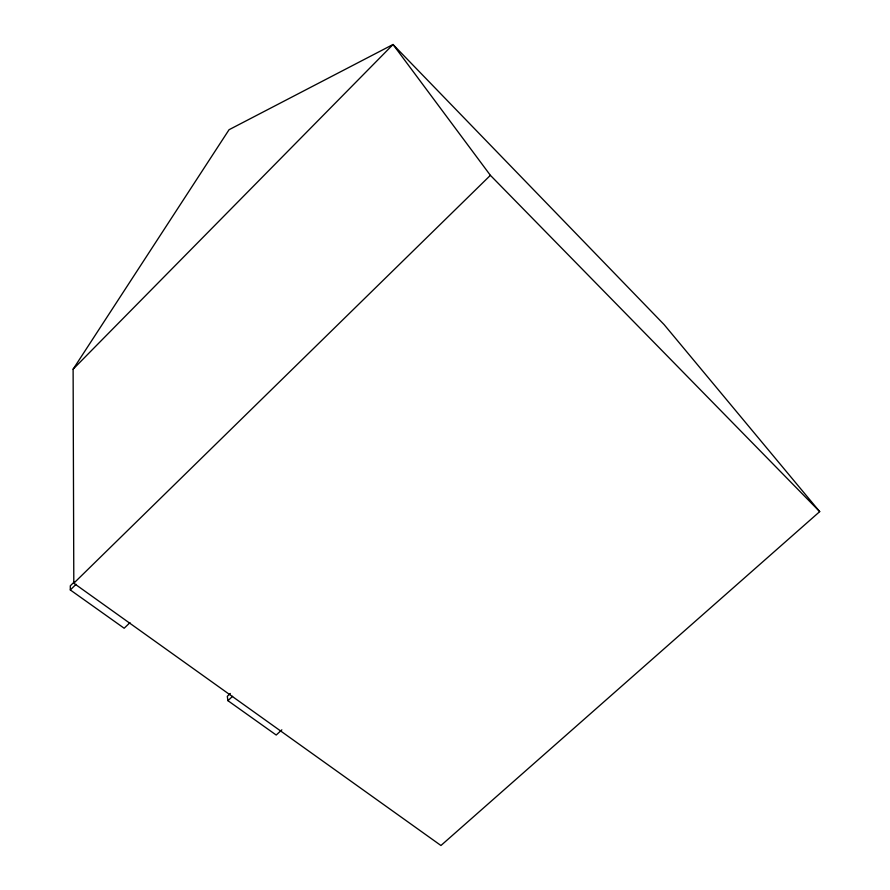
<?xml version="1.0" encoding="UTF-8"?>
<svg xmlns="http://www.w3.org/2000/svg" width="890" height="890" viewBox="0 0 890 890"><rect width="100%" height="100%" fill="white"/><g stroke="black" fill="none" stroke-linecap="round" stroke-linejoin="round"><path stroke-width="1.33" d="M129.973 622.655L124.166 628.24L70.299 589.948L70.299 585.82L74.126 582.071M73.114 369.183L229.053 129.718L393.035 44.5L664.085 324.572L819.701 511.628L440.951 845.5L73.803 583.217L73.114 369.183L393.035 44.5L490.39 175.33L819.701 511.628M73.803 583.217L490.39 175.33M70.299 589.948L76.073 584.307M230.332 693.477L227.295 696.325L227.918 700.675L276.212 735.029L281.841 729.833M227.918 700.675L232.59 696.314"/></g></svg>
